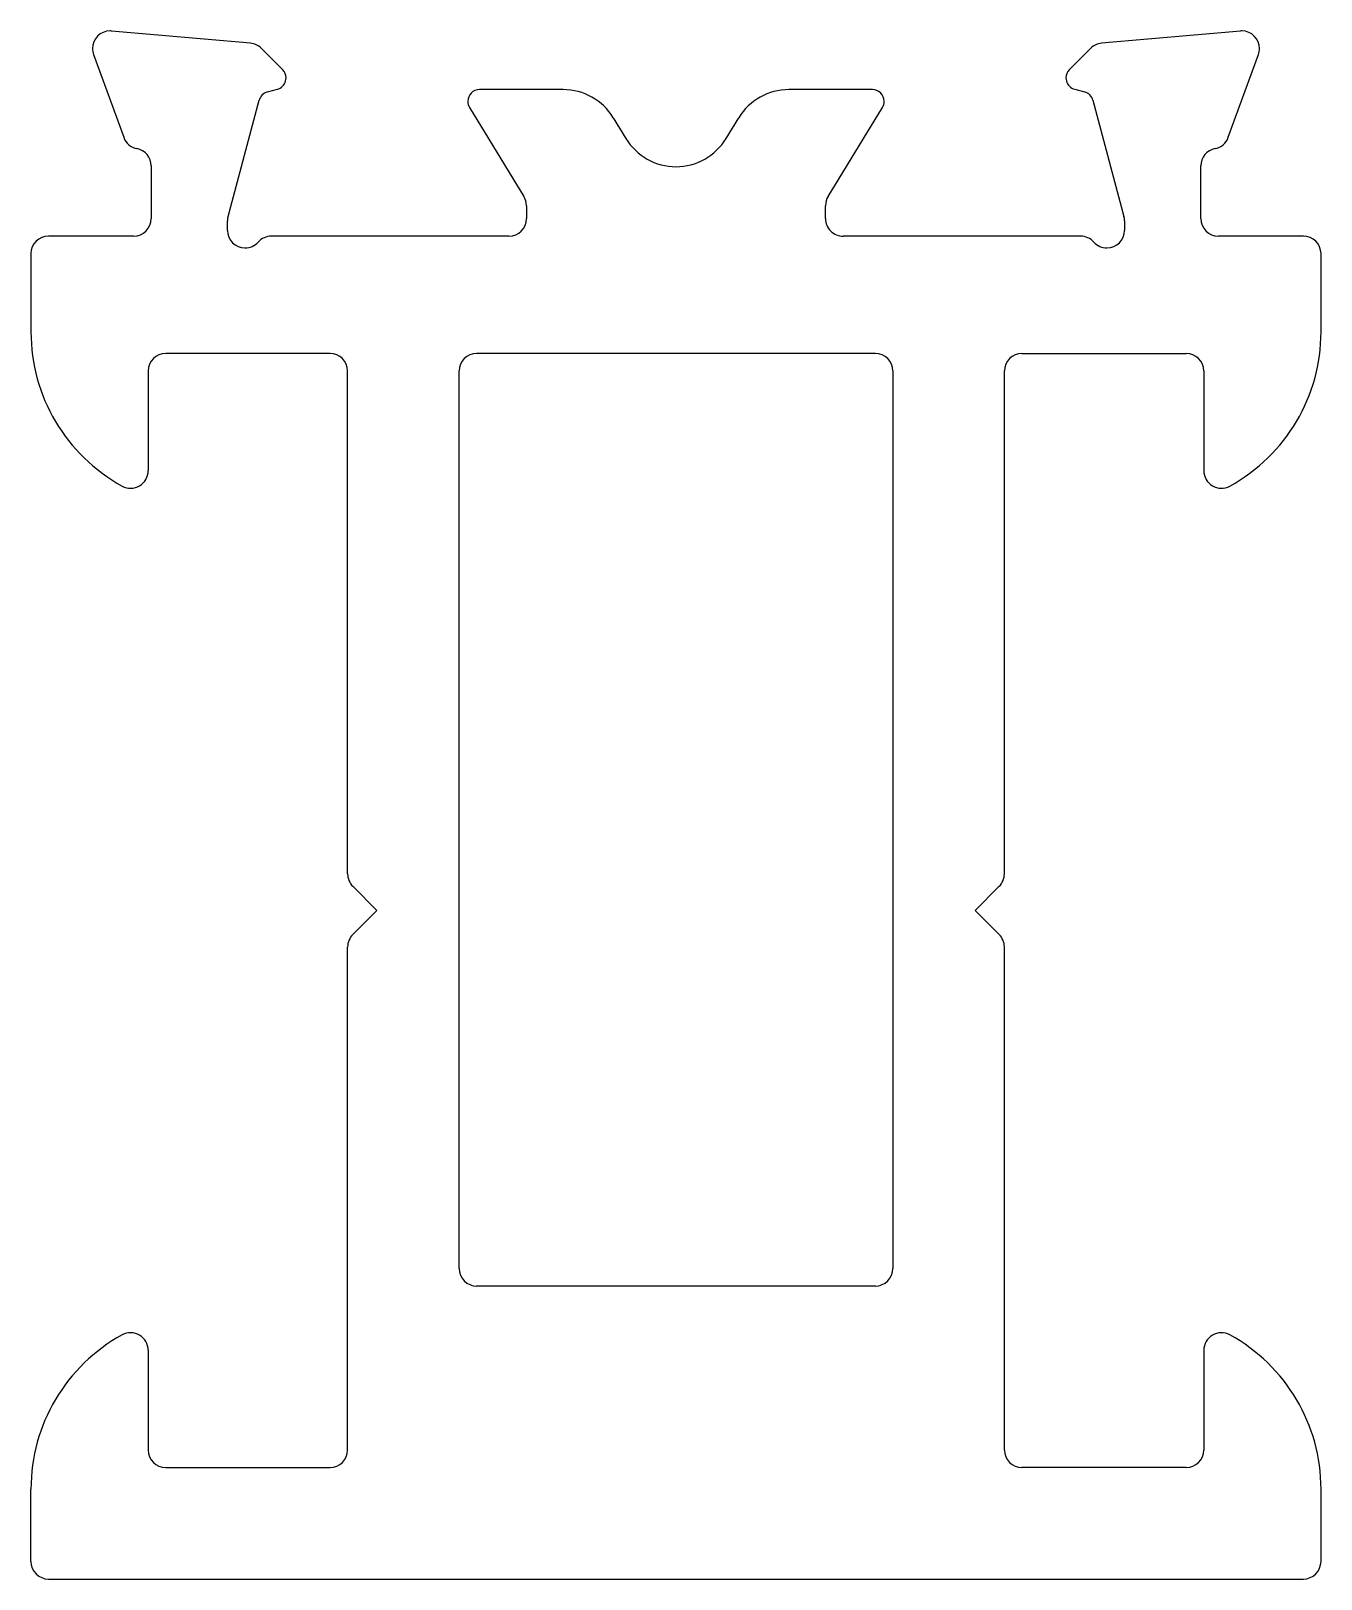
# Model space of a CAD drawing. Extents: x 665.5 to 687.5, y 519.6 to 546.
import ezdxf

# ---------------------------------------------------------------- set-up
doc = ezdxf.new("R2010")
doc.units = 0
doc.layers.get('0').update_dxf_attribs({"linetype": 'CONTINUOUS'})

msp = doc.modelspace()

# ---------------------------------------------------------------- linework, layer by layer
at = {"color": 0}
for p, q in [((669.261, 545.788), (666.895, 545.995)), ((686.143, 545.995), (683.778, 545.788)), ((669.811, 545.338), (669.447, 545.701)), ((683.592, 545.701), (683.228, 545.338)), ((666.587, 545.595), (667.101, 544.183)), ((685.938, 544.183), (686.452, 545.595)), ((669.552, 544.958), (669.721, 545.003)), ((674.595, 544.996), (673.169, 544.996)), ((679.869, 544.996), (678.444, 544.996)), ((683.318, 545.003), (683.487, 544.958)), ((668.88, 542.834), (669.411, 544.816)), ((672.999, 544.692), (673.925, 543.173)), ((679.113, 543.173), (680.04, 544.692)), ((683.628, 544.816), (684.159, 542.834)), ((675.448, 544.517), (675.666, 544.161)), ((677.373, 544.161), (677.59, 544.517)), ((667.569, 543.696), (667.569, 542.799)), ((685.469, 542.799), (685.469, 543.696)), ((673.969, 543.017), (673.969, 542.796)), ((679.069, 542.796), (679.069, 543.017)), ((668.869, 542.596), (668.869, 542.757)), ((684.169, 542.757), (684.169, 542.596)), ((667.269, 542.499), (665.819, 542.499)), ((673.669, 542.496), (669.617, 542.496)), ((683.422, 542.496), (679.369, 542.496)), ((687.219, 542.499), (685.769, 542.499)), ((665.519, 542.199), (665.519, 540.865)), ((687.519, 540.865), (687.519, 542.199)), ((670.619, 540.499), (667.819, 540.499)), ((679.919, 540.499), (673.119, 540.499)), ((682.419, 540.499), (685.219, 540.499)), ((667.519, 540.199), (667.519, 538.499)), ((670.919, 531.623), (670.919, 540.199)), ((672.819, 524.895), (672.819, 540.199)), ((680.219, 540.199), (680.219, 524.895)), ((682.119, 531.623), (682.119, 540.199)), ((685.519, 540.199), (685.519, 538.499)), ((671.419, 530.999), (671.007, 531.411)), ((681.619, 530.999), (682.031, 531.411)), ((671.007, 530.587), (671.419, 530.999)), ((682.031, 530.587), (681.619, 530.999)), ((670.919, 521.799), (670.919, 530.375)), ((682.119, 521.799), (682.119, 530.375)), ((679.919, 524.595), (673.119, 524.595)), ((667.519, 523.499), (667.519, 521.799)), ((685.519, 523.499), (685.519, 521.799)), ((667.819, 521.499), (670.619, 521.499)), ((685.219, 521.499), (682.419, 521.499)), ((665.519, 519.899), (665.519, 521.133)), ((687.519, 519.899), (687.519, 521.133)), ((665.819, 519.599), (687.219, 519.599))]:
    msp.add_line(p, q, dxfattribs=at)
for centre, radius, start, end in [((666.869, 545.696), 0.3, 90, 180), ((666.869, 545.696), 0.3, 85, 90), ((686.169, 545.696), 0.3, 90, 95), ((686.169, 545.696), 0.3, 0, 90), ((666.851, 545.693), 0.281, 179.336, 200.2803), ((669.235, 545.489), 0.3, 45, 85), ((683.804, 545.489), 0.3, 95, 135), ((686.188, 545.693), 0.281, 339.7197, 0.664), ((669.669, 545.196), 0.2, 285, 345), ((669.669, 545.196), 0.2, 360, 45), ((669.669, 545.196), 0.2, 345, 0), ((683.369, 545.196), 0.2, 135, 180), ((683.369, 545.196), 0.2, 180, 195), ((683.369, 545.196), 0.2, 195, 255), ((669.604, 544.764), 0.2, 105, 165), ((673.169, 544.796), 0.2, 90, 180), ((674.595, 543.996), 1, 31.3955, 90), ((678.444, 543.996), 1, 90, 148.6045), ((679.869, 544.796), 0.2, 0, 90), ((683.435, 544.764), 0.2, 15, 75), ((673.169, 544.796), 0.2, 180, 211.3955), ((679.869, 544.796), 0.2, 328.6045, 360), ((667.383, 544.285), 0.3, 200, 259.0957), ((676.519, 544.682), 1, 211.3955, 328.6045), ((685.656, 544.285), 0.3, 280.9043, 340), ((667.269, 543.696), 0.3, 0, 79.0957), ((685.769, 543.696), 0.3, 100.9043, 180), ((673.669, 543.017), 0.3, 0, 31.3955), ((679.369, 543.017), 0.3, 148.6045, 180), ((667.269, 542.799), 0.3, 270, 0), ((669.169, 542.757), 0.3, 165, 180), ((673.669, 542.796), 0.3, 270, 0), ((679.369, 542.796), 0.299, 179.9014, 270.0986), ((683.869, 542.757), 0.3, 0, 15), ((685.769, 542.799), 0.3, 180, 270), ((665.819, 542.199), 0.3, 90, 180), ((669.169, 542.596), 0.3, 180, 270), ((669.617, 542.196), 0.3, 90, 138.1897), ((683.422, 542.196), 0.3, 41.8103, 90), ((683.869, 542.596), 0.3, 270, 0), ((687.219, 542.199), 0.3, 0, 90), ((669.169, 542.596), 0.3, 270, 318.1897), ((683.869, 542.596), 0.3, 221.8103, 270), ((668.519, 540.865), 3, 180, 241.2178), ((684.519, 540.865), 3, 298.7822, 0), ((667.819, 540.199), 0.3, 90, 180), ((670.619, 540.199), 0.3, 0, 90), ((673.119, 540.199), 0.3, 90, 180), ((679.919, 540.199), 0.3, 0, 90), ((682.419, 540.199), 0.3, 90, 180), ((685.219, 540.199), 0.3, 0, 90), ((667.219, 538.499), 0.3, 241.2178, 360), ((685.819, 538.499), 0.3, 180, 298.7822), ((671.219, 531.623), 0.3, 180, 225), ((681.819, 531.623), 0.3, 315, 0), ((671.219, 530.375), 0.3, 135, 180), ((681.819, 530.375), 0.3, 0, 45), ((673.119, 524.895), 0.3, 180, 270), ((679.919, 524.895), 0.3, 270, 0), ((668.519, 521.133), 3, 118.7822, 180), ((667.219, 523.499), 0.3, 0, 118.7822), ((685.819, 523.499), 0.3, 61.2178, 180), ((684.519, 521.133), 3, 360, 61.2178), ((667.819, 521.799), 0.3, 180, 270), ((670.619, 521.799), 0.3, 270, 0), ((682.419, 521.799), 0.3, 180, 270), ((685.219, 521.799), 0.3, 270, 0), ((665.819, 519.899), 0.3, 180, 270), ((687.219, 519.899), 0.3, 270, 0)]:
    msp.add_arc(centre, radius, start, end, dxfattribs=at)

doc.saveas('drawing.dxf')
